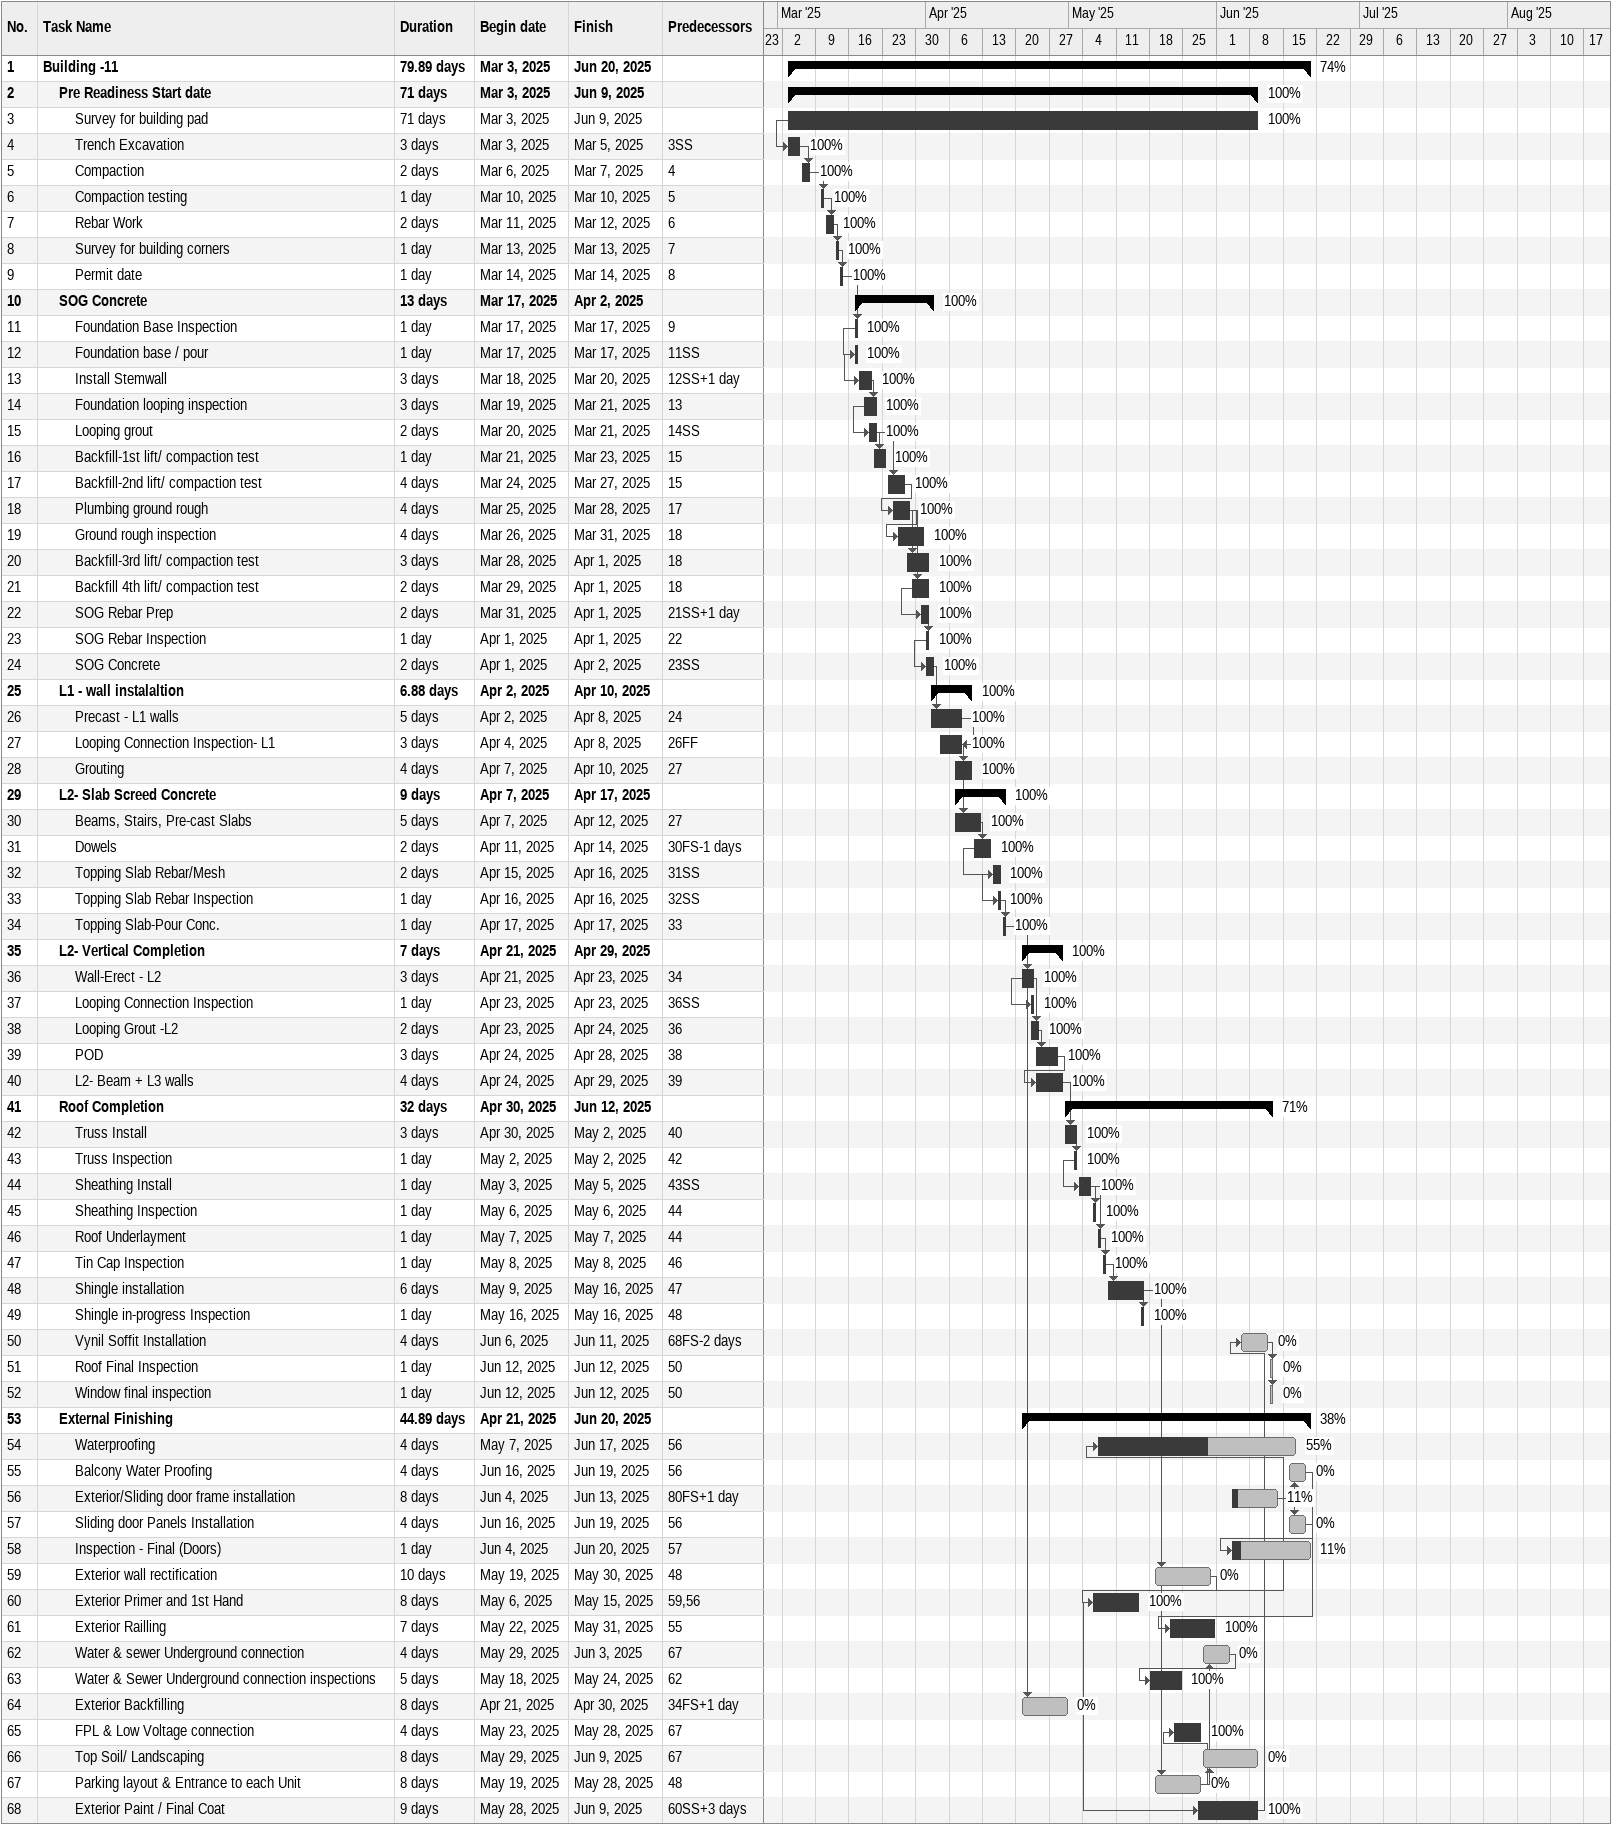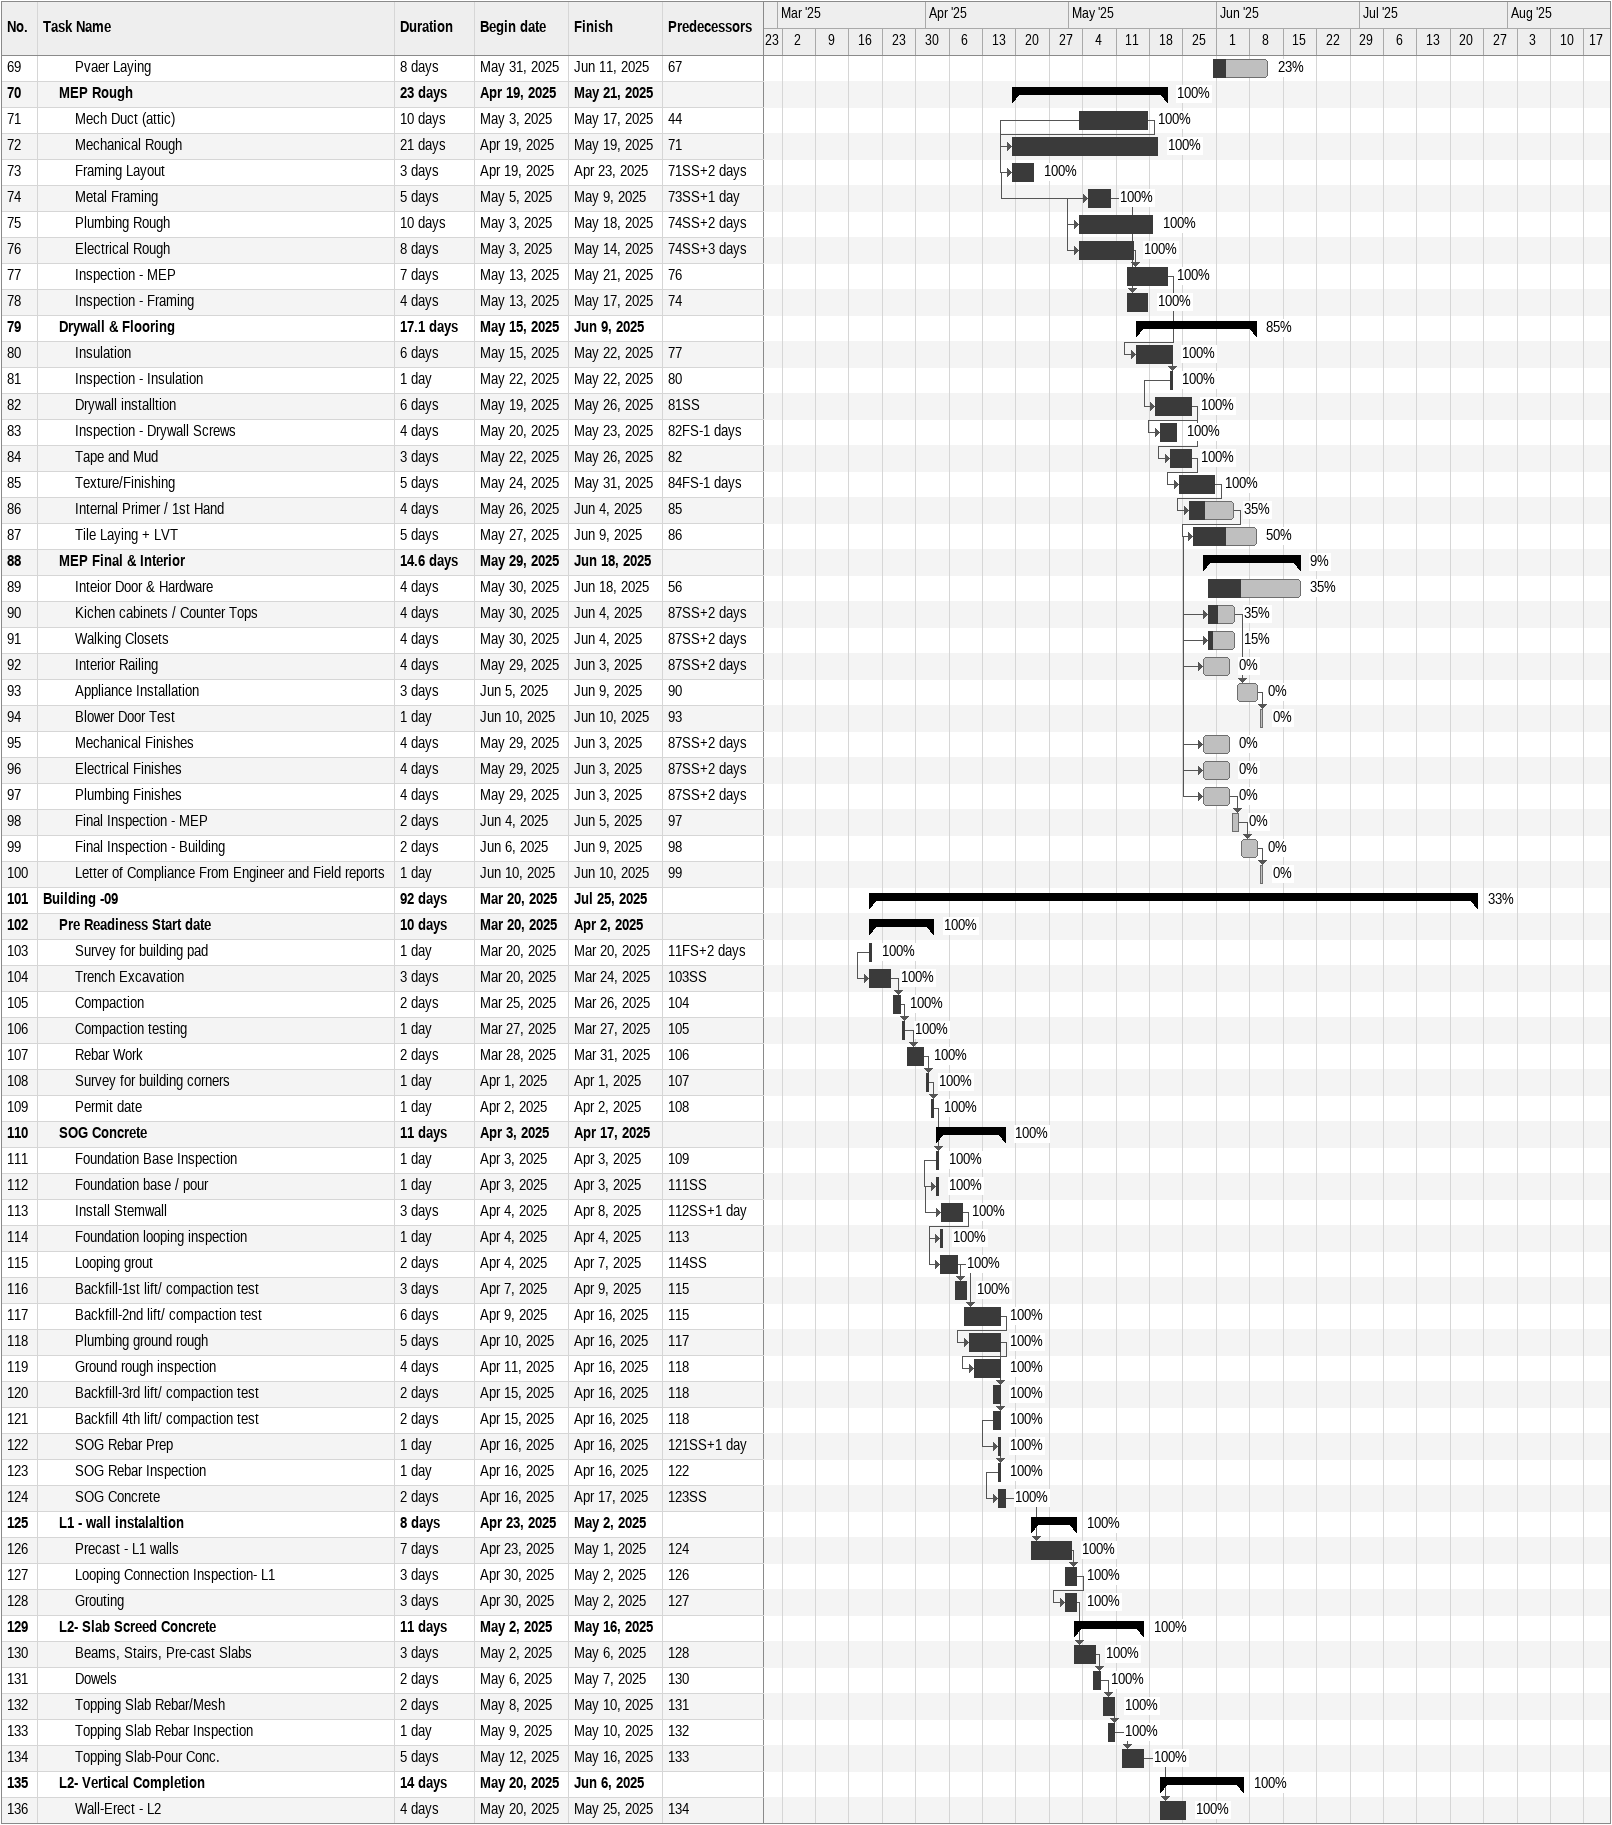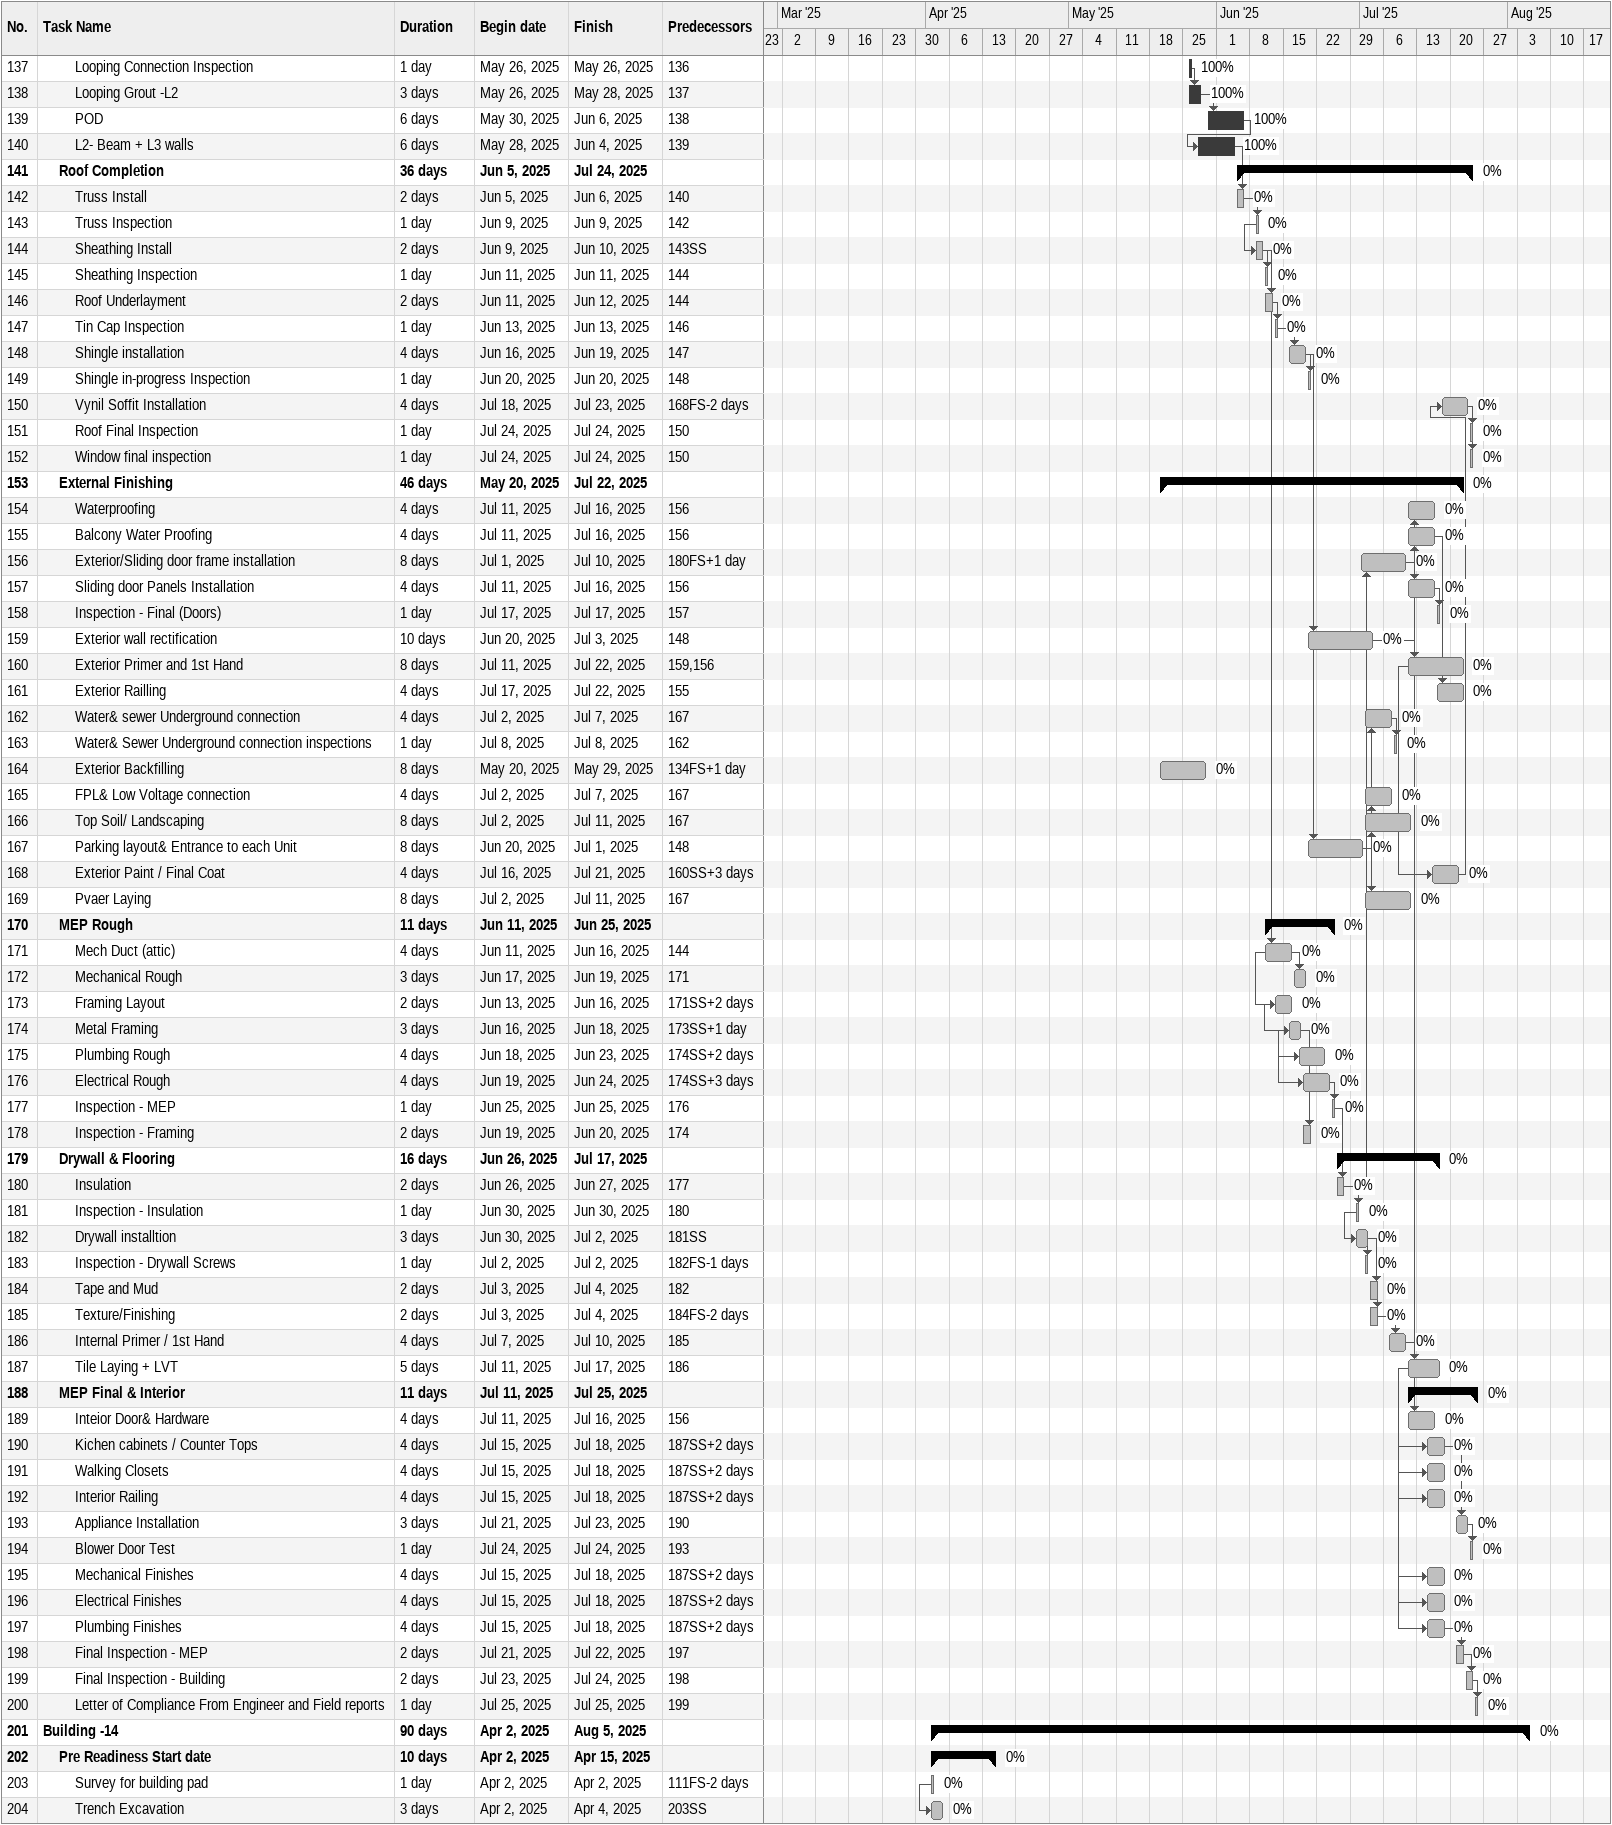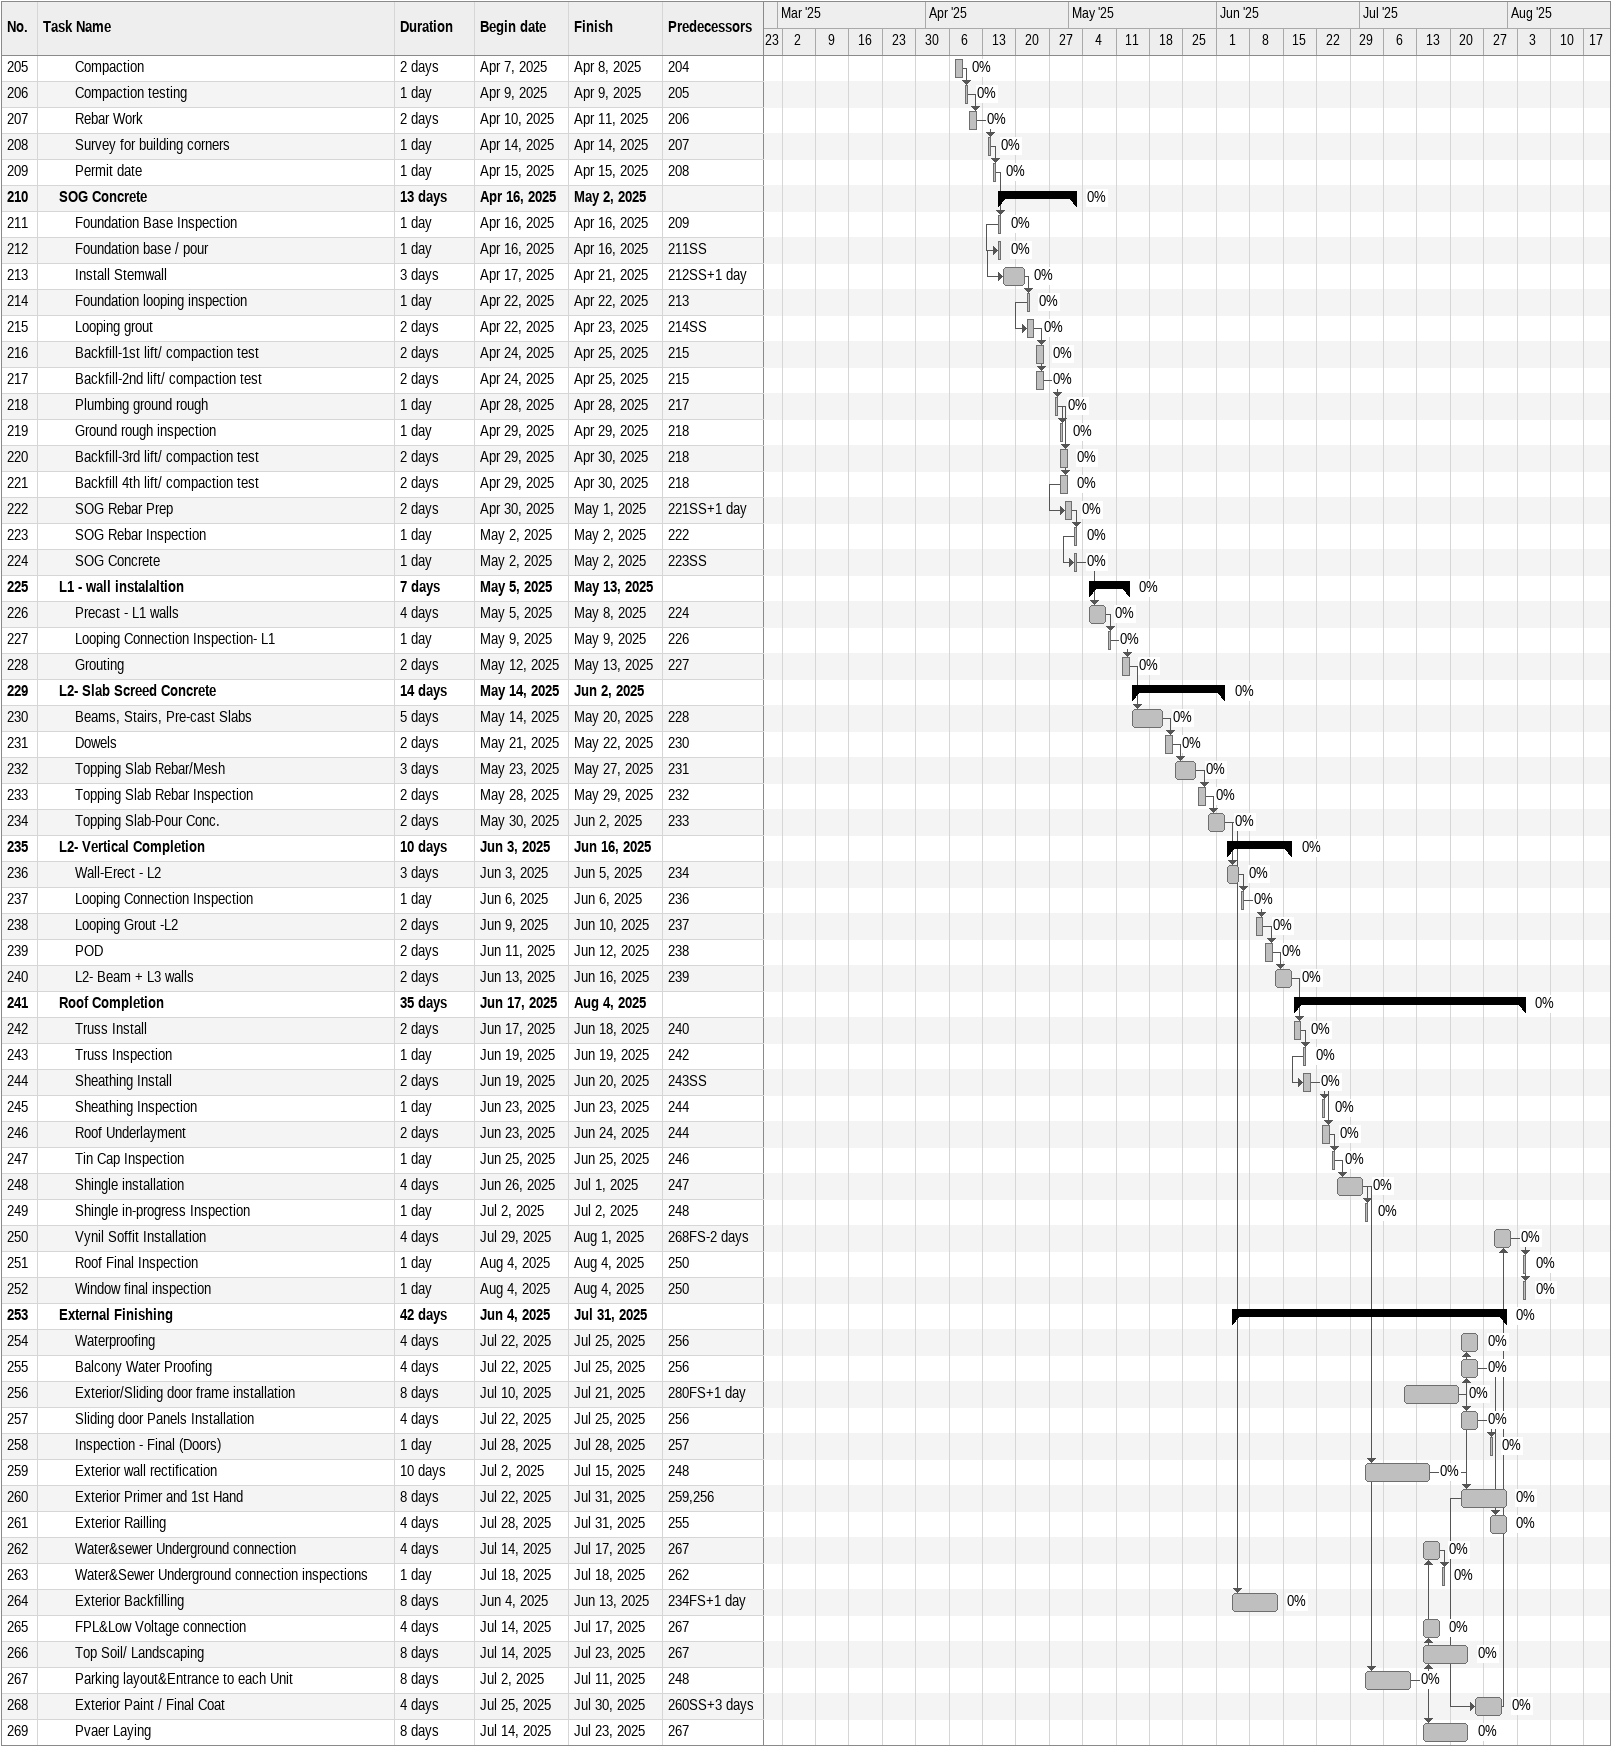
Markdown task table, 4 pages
| ID | Level | Task | Duration | Start | Finish | Predecessors | % complete |
|---|---|---|---|---|---|---|---|
| 1 | 1 | **Building -11** | 79.89d | 2025-03-03 | 2025-06-20 |  | 74 |
| 2 | 2 | **Pre Readiness Start date** | 71d | 2025-03-03 | 2025-06-09 |  | 100 |
| 3 | 3 | Survey for building pad | 71d | 2025-03-03 | 2025-06-09 |  | 100 |
| 4 | 3 | Trench Excavation | 3d | 2025-03-03 | 2025-03-05 | 3SS | 100 |
| 5 | 3 | Compaction | 2d | 2025-03-06 | 2025-03-07 | 4 | 100 |
| 6 | 3 | Compaction testing | 1d | 2025-03-10 | 2025-03-10 | 5 | 100 |
| 7 | 3 | Rebar Work | 2d | 2025-03-11 | 2025-03-12 | 6 | 100 |
| 8 | 3 | Survey for building corners | 1d | 2025-03-13 | 2025-03-13 | 7 | 100 |
| 9 | 3 | Permit date | 1d | 2025-03-14 | 2025-03-14 | 8 | 100 |
| 10 | 2 | **SOG Concrete** | 13d | 2025-03-17 | 2025-04-02 |  | 100 |
| 11 | 3 | Foundation Base Inspection | 1d | 2025-03-17 | 2025-03-17 | 9 | 100 |
| 12 | 3 | Foundation base / pour | 1d | 2025-03-17 | 2025-03-17 | 11SS | 100 |
| 13 | 3 | Install Stemwall | 3d | 2025-03-18 | 2025-03-20 | 12SS+1d | 100 |
| 14 | 3 | Foundation looping inspection | 3d | 2025-03-19 | 2025-03-21 | 13 | 100 |
| 15 | 3 | Looping grout | 2d | 2025-03-20 | 2025-03-21 | 14SS | 100 |
| 16 | 3 | Backfill-1st lift/ compaction test | 1d | 2025-03-21 | 2025-03-23 | 15 | 100 |
| 17 | 3 | Backfill-2nd lift/ compaction test | 4d | 2025-03-24 | 2025-03-27 | 15 | 100 |
| 18 | 3 | Plumbing ground rough | 4d | 2025-03-25 | 2025-03-28 | 17 | 100 |
| 19 | 3 | Ground rough inspection | 4d | 2025-03-26 | 2025-03-31 | 18 | 100 |
| 20 | 3 | Backfill-3rd lift/ compaction test | 3d | 2025-03-28 | 2025-04-01 | 18 | 100 |
| 21 | 3 | Backfill 4th lift/ compaction test | 2d | 2025-03-29 | 2025-04-01 | 18 | 100 |
| 22 | 3 | SOG Rebar Prep | 2d | 2025-03-31 | 2025-04-01 | 21SS+1d | 100 |
| 23 | 3 | SOG Rebar Inspection | 1d | 2025-04-01 | 2025-04-01 | 22 | 100 |
| 24 | 3 | SOG Concrete | 2d | 2025-04-01 | 2025-04-02 | 23SS | 100 |
| 25 | 2 | **L1 - wall instalaltion** | 6.88d | 2025-04-02 | 2025-04-10 |  | 100 |
| 26 | 3 | Precast - L1 walls | 5d | 2025-04-02 | 2025-04-08 | 24 | 100 |
| 27 | 3 | Looping Connection Inspection- L1 | 3d | 2025-04-04 | 2025-04-08 | 26FF | 100 |
| 28 | 3 | Grouting | 4d | 2025-04-07 | 2025-04-10 | 27 | 100 |
| 29 | 2 | **L2- Slab Screed Concrete** | 9d | 2025-04-07 | 2025-04-17 |  | 100 |
| 30 | 3 | Beams, Stairs, Pre-cast Slabs | 5d | 2025-04-07 | 2025-04-12 | 27 | 100 |
| 31 | 3 | Dowels | 2d | 2025-04-11 | 2025-04-14 | 30FS-1d | 100 |
| 32 | 3 | Topping Slab Rebar/Mesh | 2d | 2025-04-15 | 2025-04-16 | 31SS | 100 |
| 33 | 3 | Topping Slab Rebar Inspection | 1d | 2025-04-16 | 2025-04-16 | 32SS | 100 |
| 34 | 3 | Topping Slab-Pour Conc. | 1d | 2025-04-17 | 2025-04-17 | 33 | 100 |
| 35 | 2 | **L2- Vertical Completion** | 7d | 2025-04-21 | 2025-04-29 |  | 100 |
| 36 | 3 | Wall-Erect - L2 | 3d | 2025-04-21 | 2025-04-23 | 34 | 100 |
| 37 | 3 | Looping Connection Inspection | 1d | 2025-04-23 | 2025-04-23 | 36SS | 100 |
| 38 | 3 | Looping Grout -L2 | 2d | 2025-04-23 | 2025-04-24 | 36 | 100 |
| 39 | 3 | POD | 3d | 2025-04-24 | 2025-04-28 | 38 | 100 |
| 40 | 3 | L2- Beam + L3 walls | 4d | 2025-04-24 | 2025-04-29 | 39 | 100 |
| 41 | 2 | **Roof Completion** | 32d | 2025-04-30 | 2025-06-12 |  | 71 |
| 42 | 3 | Truss Install | 3d | 2025-04-30 | 2025-05-02 | 40 | 100 |
| 43 | 3 | Truss Inspection | 1d | 2025-05-02 | 2025-05-02 | 42 | 100 |
| 44 | 3 | Sheathing Install | 1d | 2025-05-03 | 2025-05-05 | 43SS | 100 |
| 45 | 3 | Sheathing Inspection | 1d | 2025-05-06 | 2025-05-06 | 44 | 100 |
| 46 | 3 | Roof Underlayment | 1d | 2025-05-07 | 2025-05-07 | 44 | 100 |
| 47 | 3 | Tin Cap Inspection | 1d | 2025-05-08 | 2025-05-08 | 46 | 100 |
| 48 | 3 | Shingle installation | 6d | 2025-05-09 | 2025-05-16 | 47 | 100 |
| 49 | 3 | Shingle in-progress Inspection | 1d | 2025-05-16 | 2025-05-16 | 48 | 100 |
| 50 | 3 | Vynil Soffit Installation | 4d | 2025-06-06 | 2025-06-11 | 68FS-2d | 0 |
| 51 | 3 | Roof Final Inspection | 1d | 2025-06-12 | 2025-06-12 | 50 | 0 |
| 52 | 3 | Window final inspection | 1d | 2025-06-12 | 2025-06-12 | 50 | 0 |
| 53 | 2 | **External Finishing** | 44.89d | 2025-04-21 | 2025-06-20 |  | 38 |
| 54 | 3 | Waterproofing | 4d | 2025-05-07 | 2025-06-17 | 56 | 55 |
| 55 | 3 | Balcony Water Proofing | 4d | 2025-06-16 | 2025-06-19 | 56 | 0 |
| 56 | 3 | Exterior/Sliding door frame installation | 8d | 2025-06-04 | 2025-06-13 | 80FS+1d | 11 |
| 57 | 3 | Sliding door Panels Installation | 4d | 2025-06-16 | 2025-06-19 | 56 | 0 |
| 58 | 3 | Inspection - Final (Doors) | 1d | 2025-06-04 | 2025-06-20 | 57 | 11 |
| 59 | 3 | Exterior wall rectification | 10d | 2025-05-19 | 2025-05-30 | 48 | 0 |
| 60 | 3 | Exterior Primer and 1st Hand | 8d | 2025-05-06 | 2025-05-15 | 59, 56 | 100 |
| 61 | 3 | Exterior Railling | 7d | 2025-05-22 | 2025-05-31 | 55 | 100 |
| 62 | 3 | Water & sewer Underground connection | 4d | 2025-05-29 | 2025-06-03 | 67 | 0 |
| 63 | 3 | Water & Sewer Underground connection inspections | 5d | 2025-05-18 | 2025-05-24 | 62 | 100 |
| 64 | 3 | Exterior Backfilling | 8d | 2025-04-21 | 2025-04-30 | 34FS+1d | 0 |
| 65 | 3 | FPL & Low Voltage connection | 4d | 2025-05-23 | 2025-05-28 | 67 | 100 |
| 66 | 3 | Top Soil/ Landscaping | 8d | 2025-05-29 | 2025-06-09 | 67 | 0 |
| 67 | 3 | Parking layout & Entrance to each Unit | 8d | 2025-05-19 | 2025-05-28 | 48 | 0 |
| 68 | 3 | Exterior Paint / Final Coat | 9d | 2025-05-28 | 2025-06-09 | 60SS+3d | 100 |
| 69 | 3 | Pvaer Laying | 8d | 2025-05-31 | 2025-06-11 | 67 | 23 |
| 70 | 2 | **MEP Rough** | 23d | 2025-04-19 | 2025-05-21 |  | 100 |
| 71 | 3 | Mech Duct (attic) | 10d | 2025-05-03 | 2025-05-17 | 44 | 100 |
| 72 | 3 | Mechanical Rough | 21d | 2025-04-19 | 2025-05-19 | 71 | 100 |
| 73 | 3 | Framing Layout | 3d | 2025-04-19 | 2025-04-23 | 71SS+2d | 100 |
| 74 | 3 | Metal Framing | 5d | 2025-05-05 | 2025-05-09 | 73SS+1d | 100 |
| 75 | 3 | Plumbing Rough | 10d | 2025-05-03 | 2025-05-18 | 74SS+2d | 100 |
| 76 | 3 | Electrical Rough | 8d | 2025-05-03 | 2025-05-14 | 74SS+3d | 100 |
| 77 | 3 | Inspection - MEP | 7d | 2025-05-13 | 2025-05-21 | 76 | 100 |
| 78 | 3 | Inspection - Framing | 4d | 2025-05-13 | 2025-05-17 | 74 | 100 |
| 79 | 2 | **Drywall & Flooring** | 17.1d | 2025-05-15 | 2025-06-09 |  | 85 |
| 80 | 3 | Insulation | 6d | 2025-05-15 | 2025-05-22 | 77 | 100 |
| 81 | 3 | Inspection - Insulation | 1d | 2025-05-22 | 2025-05-22 | 80 | 100 |
| 82 | 3 | Drywall installtion | 6d | 2025-05-19 | 2025-05-26 | 81SS | 100 |
| 83 | 3 | Inspection - Drywall Screws | 4d | 2025-05-20 | 2025-05-23 | 82FS-1d | 100 |
| 84 | 3 | Tape and Mud | 3d | 2025-05-22 | 2025-05-26 | 82 | 100 |
| 85 | 3 | Texture/Finishing | 5d | 2025-05-24 | 2025-05-31 | 84FS-1d | 100 |
| 86 | 3 | Internal Primer / 1st Hand | 4d | 2025-05-26 | 2025-06-04 | 85 | 35 |
| 87 | 3 | Tile Laying + LVT | 5d | 2025-05-27 | 2025-06-09 | 86 | 50 |
| 88 | 2 | **MEP Final & Interior** | 14.6d | 2025-05-29 | 2025-06-18 |  | 9 |
| 89 | 3 | Inteior Door & Hardware | 4d | 2025-05-30 | 2025-06-18 | 56 | 35 |
| 90 | 3 | Kichen cabinets / Counter Tops | 4d | 2025-05-30 | 2025-06-04 | 87SS+2d | 35 |
| 91 | 3 | Walking Closets | 4d | 2025-05-30 | 2025-06-04 | 87SS+2d | 15 |
| 92 | 3 | Interior Railing | 4d | 2025-05-29 | 2025-06-03 | 87SS+2d | 0 |
| 93 | 3 | Appliance Installation | 3d | 2025-06-05 | 2025-06-09 | 90 | 0 |
| 94 | 3 | Blower Door Test | 1d | 2025-06-10 | 2025-06-10 | 93 | 0 |
| 95 | 3 | Mechanical Finishes | 4d | 2025-05-29 | 2025-06-03 | 87SS+2d | 0 |
| 96 | 3 | Electrical Finishes | 4d | 2025-05-29 | 2025-06-03 | 87SS+2d | 0 |
| 97 | 3 | Plumbing Finishes | 4d | 2025-05-29 | 2025-06-03 | 87SS+2d | 0 |
| 98 | 3 | Final Inspection - MEP | 2d | 2025-06-04 | 2025-06-05 | 97 | 0 |
| 99 | 3 | Final Inspection - Building | 2d | 2025-06-06 | 2025-06-09 | 98 | 0 |
| 100 | 3 | Letter of Compliance From Engineer and Field reports | 1d | 2025-06-10 | 2025-06-10 | 99 | 0 |
| 101 | 1 | **Building -09** | 92d | 2025-03-20 | 2025-07-25 |  | 33 |
| 102 | 2 | **Pre Readiness Start date** | 10d | 2025-03-20 | 2025-04-02 |  | 100 |
| 103 | 3 | Survey for building pad | 1d | 2025-03-20 | 2025-03-20 | 11FS+2d | 100 |
| 104 | 3 | Trench Excavation | 3d | 2025-03-20 | 2025-03-24 | 103SS | 100 |
| 105 | 3 | Compaction | 2d | 2025-03-25 | 2025-03-26 | 104 | 100 |
| 106 | 3 | Compaction testing | 1d | 2025-03-27 | 2025-03-27 | 105 | 100 |
| 107 | 3 | Rebar Work | 2d | 2025-03-28 | 2025-03-31 | 106 | 100 |
| 108 | 3 | Survey for building corners | 1d | 2025-04-01 | 2025-04-01 | 107 | 100 |
| 109 | 3 | Permit date | 1d | 2025-04-02 | 2025-04-02 | 108 | 100 |
| 110 | 2 | **SOG Concrete** | 11d | 2025-04-03 | 2025-04-17 |  | 100 |
| 111 | 3 | Foundation Base Inspection | 1d | 2025-04-03 | 2025-04-03 | 109 | 100 |
| 112 | 3 | Foundation base / pour | 1d | 2025-04-03 | 2025-04-03 | 111SS | 100 |
| 113 | 3 | Install Stemwall | 3d | 2025-04-04 | 2025-04-08 | 112SS+1d | 100 |
| 114 | 3 | Foundation looping inspection | 1d | 2025-04-04 | 2025-04-04 | 113 | 100 |
| 115 | 3 | Looping grout | 2d | 2025-04-04 | 2025-04-07 | 114SS | 100 |
| 116 | 3 | Backfill-1st lift/ compaction test | 3d | 2025-04-07 | 2025-04-09 | 115 | 100 |
| 117 | 3 | Backfill-2nd lift/ compaction test | 6d | 2025-04-09 | 2025-04-16 | 115 | 100 |
| 118 | 3 | Plumbing ground rough | 5d | 2025-04-10 | 2025-04-16 | 117 | 100 |
| 119 | 3 | Ground rough inspection | 4d | 2025-04-11 | 2025-04-16 | 118 | 100 |
| 120 | 3 | Backfill-3rd lift/ compaction test | 2d | 2025-04-15 | 2025-04-16 | 118 | 100 |
| 121 | 3 | Backfill 4th lift/ compaction test | 2d | 2025-04-15 | 2025-04-16 | 118 | 100 |
| 122 | 3 | SOG Rebar Prep | 1d | 2025-04-16 | 2025-04-16 | 121SS+1d | 100 |
| 123 | 3 | SOG Rebar Inspection | 1d | 2025-04-16 | 2025-04-16 | 122 | 100 |
| 124 | 3 | SOG Concrete | 2d | 2025-04-16 | 2025-04-17 | 123SS | 100 |
| 125 | 2 | **L1 - wall instalaltion** | 8d | 2025-04-23 | 2025-05-02 |  | 100 |
| 126 | 3 | Precast - L1 walls | 7d | 2025-04-23 | 2025-05-01 | 124 | 100 |
| 127 | 3 | Looping Connection Inspection- L1 | 3d | 2025-04-30 | 2025-05-02 | 126 | 100 |
| 128 | 3 | Grouting | 3d | 2025-04-30 | 2025-05-02 | 127 | 100 |
| 129 | 2 | **L2- Slab Screed Concrete** | 11d | 2025-05-02 | 2025-05-16 |  | 100 |
| 130 | 3 | Beams, Stairs, Pre-cast Slabs | 3d | 2025-05-02 | 2025-05-06 | 128 | 100 |
| 131 | 3 | Dowels | 2d | 2025-05-06 | 2025-05-07 | 130 | 100 |
| 132 | 3 | Topping Slab Rebar/Mesh | 2d | 2025-05-08 | 2025-05-10 | 131 | 100 |
| 133 | 3 | Topping Slab Rebar Inspection | 1d | 2025-05-09 | 2025-05-10 | 132 | 100 |
| 134 | 3 | Topping Slab-Pour Conc. | 5d | 2025-05-12 | 2025-05-16 | 133 | 100 |
| 135 | 2 | **L2- Vertical Completion** | 14d | 2025-05-20 | 2025-06-06 |  | 100 |
| 136 | 3 | Wall-Erect - L2 | 4d | 2025-05-20 | 2025-05-25 | 134 | 100 |
| 137 | 3 | Looping Connection Inspection | 1d | 2025-05-26 | 2025-05-26 | 136 | 100 |
| 138 | 3 | Looping Grout -L2 | 3d | 2025-05-26 | 2025-05-28 | 137 | 100 |
| 139 | 3 | POD | 6d | 2025-05-30 | 2025-06-06 | 138 | 100 |
| 140 | 3 | L2- Beam + L3 walls | 6d | 2025-05-28 | 2025-06-04 | 139 | 100 |
| 141 | 2 | **Roof Completion** | 36d | 2025-06-05 | 2025-07-24 |  | 0 |
| 142 | 3 | Truss Install | 2d | 2025-06-05 | 2025-06-06 | 140 | 0 |
| 143 | 3 | Truss Inspection | 1d | 2025-06-09 | 2025-06-09 | 142 | 0 |
| 144 | 3 | Sheathing Install | 2d | 2025-06-09 | 2025-06-10 | 143SS | 0 |
| 145 | 3 | Sheathing Inspection | 1d | 2025-06-11 | 2025-06-11 | 144 | 0 |
| 146 | 3 | Roof Underlayment | 2d | 2025-06-11 | 2025-06-12 | 144 | 0 |
| 147 | 3 | Tin Cap Inspection | 1d | 2025-06-13 | 2025-06-13 | 146 | 0 |
| 148 | 3 | Shingle installation | 4d | 2025-06-16 | 2025-06-19 | 147 | 0 |
| 149 | 3 | Shingle in-progress Inspection | 1d | 2025-06-20 | 2025-06-20 | 148 | 0 |
| 150 | 3 | Vynil Soffit Installation | 4d | 2025-07-18 | 2025-07-23 | 168FS-2d | 0 |
| 151 | 3 | Roof Final Inspection | 1d | 2025-07-24 | 2025-07-24 | 150 | 0 |
| 152 | 3 | Window final inspection | 1d | 2025-07-24 | 2025-07-24 | 150 | 0 |
| 153 | 2 | **External Finishing** | 46d | 2025-05-20 | 2025-07-22 |  | 0 |
| 154 | 3 | Waterproofing | 4d | 2025-07-11 | 2025-07-16 | 156 | 0 |
| 155 | 3 | Balcony Water Proofing | 4d | 2025-07-11 | 2025-07-16 | 156 | 0 |
| 156 | 3 | Exterior/Sliding door frame installation | 8d | 2025-07-01 | 2025-07-10 | 180FS+1d | 0 |
| 157 | 3 | Sliding door Panels Installation | 4d | 2025-07-11 | 2025-07-16 | 156 | 0 |
| 158 | 3 | Inspection - Final (Doors) | 1d | 2025-07-17 | 2025-07-17 | 157 | 0 |
| 159 | 3 | Exterior wall rectification | 10d | 2025-06-20 | 2025-07-03 | 148 | 0 |
| 160 | 3 | Exterior Primer and 1st Hand | 8d | 2025-07-11 | 2025-07-22 | 159, 156 | 0 |
| 161 | 3 | Exterior Railling | 4d | 2025-07-17 | 2025-07-22 | 155 | 0 |
| 162 | 3 | Water& sewer Underground connection | 4d | 2025-07-02 | 2025-07-07 | 167 | 0 |
| 163 | 3 | Water& Sewer Underground connection inspections | 1d | 2025-07-08 | 2025-07-08 | 162 | 0 |
| 164 | 3 | Exterior Backfilling | 8d | 2025-05-20 | 2025-05-29 | 134FS+1d | 0 |
| 165 | 3 | FPL& Low Voltage connection | 4d | 2025-07-02 | 2025-07-07 | 167 | 0 |
| 166 | 3 | Top Soil/ Landscaping | 8d | 2025-07-02 | 2025-07-11 | 167 | 0 |
| 167 | 3 | Parking layout& Entrance to each Unit | 8d | 2025-06-20 | 2025-07-01 | 148 | 0 |
| 168 | 3 | Exterior Paint / Final Coat | 4d | 2025-07-16 | 2025-07-21 | 160SS+3d | 0 |
| 169 | 3 | Pvaer Laying | 8d | 2025-07-02 | 2025-07-11 | 167 | 0 |
| 170 | 2 | **MEP Rough** | 11d | 2025-06-11 | 2025-06-25 |  | 0 |
| 171 | 3 | Mech Duct (attic) | 4d | 2025-06-11 | 2025-06-16 | 144 | 0 |
| 172 | 3 | Mechanical Rough | 3d | 2025-06-17 | 2025-06-19 | 171 | 0 |
| 173 | 3 | Framing Layout | 2d | 2025-06-13 | 2025-06-16 | 171SS+2d | 0 |
| 174 | 3 | Metal Framing | 3d | 2025-06-16 | 2025-06-18 | 173SS+1d | 0 |
| 175 | 3 | Plumbing Rough | 4d | 2025-06-18 | 2025-06-23 | 174SS+2d | 0 |
| 176 | 3 | Electrical Rough | 4d | 2025-06-19 | 2025-06-24 | 174SS+3d | 0 |
| 177 | 3 | Inspection - MEP | 1d | 2025-06-25 | 2025-06-25 | 176 | 0 |
| 178 | 3 | Inspection - Framing | 2d | 2025-06-19 | 2025-06-20 | 174 | 0 |
| 179 | 2 | **Drywall & Flooring** | 16d | 2025-06-26 | 2025-07-17 |  | 0 |
| 180 | 3 | Insulation | 2d | 2025-06-26 | 2025-06-27 | 177 | 0 |
| 181 | 3 | Inspection - Insulation | 1d | 2025-06-30 | 2025-06-30 | 180 | 0 |
| 182 | 3 | Drywall installtion | 3d | 2025-06-30 | 2025-07-02 | 181SS | 0 |
| 183 | 3 | Inspection - Drywall Screws | 1d | 2025-07-02 | 2025-07-02 | 182FS-1d | 0 |
| 184 | 3 | Tape and Mud | 2d | 2025-07-03 | 2025-07-04 | 182 | 0 |
| 185 | 3 | Texture/Finishing | 2d | 2025-07-03 | 2025-07-04 | 184FS-2d | 0 |
| 186 | 3 | Internal Primer / 1st Hand | 4d | 2025-07-07 | 2025-07-10 | 185 | 0 |
| 187 | 3 | Tile Laying + LVT | 5d | 2025-07-11 | 2025-07-17 | 186 | 0 |
| 188 | 2 | **MEP Final & Interior** | 11d | 2025-07-11 | 2025-07-25 |  | 0 |
| 189 | 3 | Inteior Door& Hardware | 4d | 2025-07-11 | 2025-07-16 | 156 | 0 |
| 190 | 3 | Kichen cabinets / Counter Tops | 4d | 2025-07-15 | 2025-07-18 | 187SS+2d | 0 |
| 191 | 3 | Walking Closets | 4d | 2025-07-15 | 2025-07-18 | 187SS+2d | 0 |
| 192 | 3 | Interior Railing | 4d | 2025-07-15 | 2025-07-18 | 187SS+2d | 0 |
| 193 | 3 | Appliance Installation | 3d | 2025-07-21 | 2025-07-23 | 190 | 0 |
| 194 | 3 | Blower Door Test | 1d | 2025-07-24 | 2025-07-24 | 193 | 0 |
| 195 | 3 | Mechanical Finishes | 4d | 2025-07-15 | 2025-07-18 | 187SS+2d | 0 |
| 196 | 3 | Electrical Finishes | 4d | 2025-07-15 | 2025-07-18 | 187SS+2d | 0 |
| 197 | 3 | Plumbing Finishes | 4d | 2025-07-15 | 2025-07-18 | 187SS+2d | 0 |
| 198 | 3 | Final Inspection - MEP | 2d | 2025-07-21 | 2025-07-22 | 197 | 0 |
| 199 | 3 | Final Inspection - Building | 2d | 2025-07-23 | 2025-07-24 | 198 | 0 |
| 200 | 3 | Letter of Compliance From Engineer and Field reports | 1d | 2025-07-25 | 2025-07-25 | 199 | 0 |
| 201 | 1 | **Building -14** | 90d | 2025-04-02 | 2025-08-05 |  | 0 |
| 202 | 2 | **Pre Readiness Start date** | 10d | 2025-04-02 | 2025-04-15 |  | 0 |
| 203 | 3 | Survey for building pad | 1d | 2025-04-02 | 2025-04-02 | 111FS-2d | 0 |
| 204 | 3 | Trench Excavation | 3d | 2025-04-02 | 2025-04-04 | 203SS | 0 |
| 205 | 3 | Compaction | 2d | 2025-04-07 | 2025-04-08 | 204 | 0 |
| 206 | 3 | Compaction testing | 1d | 2025-04-09 | 2025-04-09 | 205 | 0 |
| 207 | 3 | Rebar Work | 2d | 2025-04-10 | 2025-04-11 | 206 | 0 |
| 208 | 3 | Survey for building corners | 1d | 2025-04-14 | 2025-04-14 | 207 | 0 |
| 209 | 3 | Permit date | 1d | 2025-04-15 | 2025-04-15 | 208 | 0 |
| 210 | 2 | **SOG Concrete** | 13d | 2025-04-16 | 2025-05-02 |  | 0 |
| 211 | 3 | Foundation Base Inspection | 1d | 2025-04-16 | 2025-04-16 | 209 | 0 |
| 212 | 3 | Foundation base / pour | 1d | 2025-04-16 | 2025-04-16 | 211SS | 0 |
| 213 | 3 | Install Stemwall | 3d | 2025-04-17 | 2025-04-21 | 212SS+1d | 0 |
| 214 | 3 | Foundation looping inspection | 1d | 2025-04-22 | 2025-04-22 | 213 | 0 |
| 215 | 3 | Looping grout | 2d | 2025-04-22 | 2025-04-23 | 214SS | 0 |
| 216 | 3 | Backfill-1st lift/ compaction test | 2d | 2025-04-24 | 2025-04-25 | 215 | 0 |
| 217 | 3 | Backfill-2nd lift/ compaction test | 2d | 2025-04-24 | 2025-04-25 | 215 | 0 |
| 218 | 3 | Plumbing ground rough | 1d | 2025-04-28 | 2025-04-28 | 217 | 0 |
| 219 | 3 | Ground rough inspection | 1d | 2025-04-29 | 2025-04-29 | 218 | 0 |
| 220 | 3 | Backfill-3rd lift/ compaction test | 2d | 2025-04-29 | 2025-04-30 | 218 | 0 |
| 221 | 3 | Backfill 4th lift/ compaction test | 2d | 2025-04-29 | 2025-04-30 | 218 | 0 |
| 222 | 3 | SOG Rebar Prep | 2d | 2025-04-30 | 2025-05-01 | 221SS+1d | 0 |
| 223 | 3 | SOG Rebar Inspection | 1d | 2025-05-02 | 2025-05-02 | 222 | 0 |
| 224 | 3 | SOG Concrete | 1d | 2025-05-02 | 2025-05-02 | 223SS | 0 |
| 225 | 2 | **L1 - wall instalaltion** | 7d | 2025-05-05 | 2025-05-13 |  | 0 |
| 226 | 3 | Precast - L1 walls | 4d | 2025-05-05 | 2025-05-08 | 224 | 0 |
| 227 | 3 | Looping Connection Inspection- L1 | 1d | 2025-05-09 | 2025-05-09 | 226 | 0 |
| 228 | 3 | Grouting | 2d | 2025-05-12 | 2025-05-13 | 227 | 0 |
| 229 | 2 | **L2- Slab Screed Concrete** | 14d | 2025-05-14 | 2025-06-02 |  | 0 |
| 230 | 3 | Beams, Stairs, Pre-cast Slabs | 5d | 2025-05-14 | 2025-05-20 | 228 | 0 |
| 231 | 3 | Dowels | 2d | 2025-05-21 | 2025-05-22 | 230 | 0 |
| 232 | 3 | Topping Slab Rebar/Mesh | 3d | 2025-05-23 | 2025-05-27 | 231 | 0 |
| 233 | 3 | Topping Slab Rebar Inspection | 2d | 2025-05-28 | 2025-05-29 | 232 | 0 |
| 234 | 3 | Topping Slab-Pour Conc. | 2d | 2025-05-30 | 2025-06-02 | 233 | 0 |
| 235 | 2 | **L2- Vertical Completion** | 10d | 2025-06-03 | 2025-06-16 |  | 0 |
| 236 | 3 | Wall-Erect - L2 | 3d | 2025-06-03 | 2025-06-05 | 234 | 0 |
| 237 | 3 | Looping Connection Inspection | 1d | 2025-06-06 | 2025-06-06 | 236 | 0 |
| 238 | 3 | Looping Grout -L2 | 2d | 2025-06-09 | 2025-06-10 | 237 | 0 |
| 239 | 3 | POD | 2d | 2025-06-11 | 2025-06-12 | 238 | 0 |
| 240 | 3 | L2- Beam + L3 walls | 2d | 2025-06-13 | 2025-06-16 | 239 | 0 |
| 241 | 2 | **Roof Completion** | 35d | 2025-06-17 | 2025-08-04 |  | 0 |
| 242 | 3 | Truss Install | 2d | 2025-06-17 | 2025-06-18 | 240 | 0 |
| 243 | 3 | Truss Inspection | 1d | 2025-06-19 | 2025-06-19 | 242 | 0 |
| 244 | 3 | Sheathing Install | 2d | 2025-06-19 | 2025-06-20 | 243SS | 0 |
| 245 | 3 | Sheathing Inspection | 1d | 2025-06-23 | 2025-06-23 | 244 | 0 |
| 246 | 3 | Roof Underlayment | 2d | 2025-06-23 | 2025-06-24 | 244 | 0 |
| 247 | 3 | Tin Cap Inspection | 1d | 2025-06-25 | 2025-06-25 | 246 | 0 |
| 248 | 3 | Shingle installation | 4d | 2025-06-26 | 2025-07-01 | 247 | 0 |
| 249 | 3 | Shingle in-progress Inspection | 1d | 2025-07-02 | 2025-07-02 | 248 | 0 |
| 250 | 3 | Vynil Soffit Installation | 4d | 2025-07-29 | 2025-08-01 | 268FS-2d | 0 |
| 251 | 3 | Roof Final Inspection | 1d | 2025-08-04 | 2025-08-04 | 250 | 0 |
| 252 | 3 | Window final inspection | 1d | 2025-08-04 | 2025-08-04 | 250 | 0 |
| 253 | 2 | **External Finishing** | 42d | 2025-06-04 | 2025-07-31 |  | 0 |
| 254 | 3 | Waterproofing | 4d | 2025-07-22 | 2025-07-25 | 256 | 0 |
| 255 | 3 | Balcony Water Proofing | 4d | 2025-07-22 | 2025-07-25 | 256 | 0 |
| 256 | 3 | Exterior/Sliding door frame installation | 8d | 2025-07-10 | 2025-07-21 | 280FS+1d | 0 |
| 257 | 3 | Sliding door Panels Installation | 4d | 2025-07-22 | 2025-07-25 | 256 | 0 |
| 258 | 3 | Inspection - Final (Doors) | 1d | 2025-07-28 | 2025-07-28 | 257 | 0 |
| 259 | 3 | Exterior wall rectification | 10d | 2025-07-02 | 2025-07-15 | 248 | 0 |
| 260 | 3 | Exterior Primer and 1st Hand | 8d | 2025-07-22 | 2025-07-31 | 259, 256 | 0 |
| 261 | 3 | Exterior Railling | 4d | 2025-07-28 | 2025-07-31 | 255 | 0 |
| 262 | 3 | Water&sewer Underground connection | 4d | 2025-07-14 | 2025-07-17 | 267 | 0 |
| 263 | 3 | Water&Sewer Underground connection inspections | 1d | 2025-07-18 | 2025-07-18 | 262 | 0 |
| 264 | 3 | Exterior Backfilling | 8d | 2025-06-04 | 2025-06-13 | 234FS+1d | 0 |
| 265 | 3 | FPL&Low Voltage connection | 4d | 2025-07-14 | 2025-07-17 | 267 | 0 |
| 266 | 3 | Top Soil/ Landscaping | 8d | 2025-07-14 | 2025-07-23 | 267 | 0 |
| 267 | 3 | Parking layout&Entrance to each Unit | 8d | 2025-07-02 | 2025-07-11 | 248 | 0 |
| 268 | 3 | Exterior Paint / Final Coat | 4d | 2025-07-25 | 2025-07-30 | 260SS+3d | 0 |
| 269 | 3 | Pvaer Laying | 8d | 2025-07-14 | 2025-07-23 | 267 | 0 |
